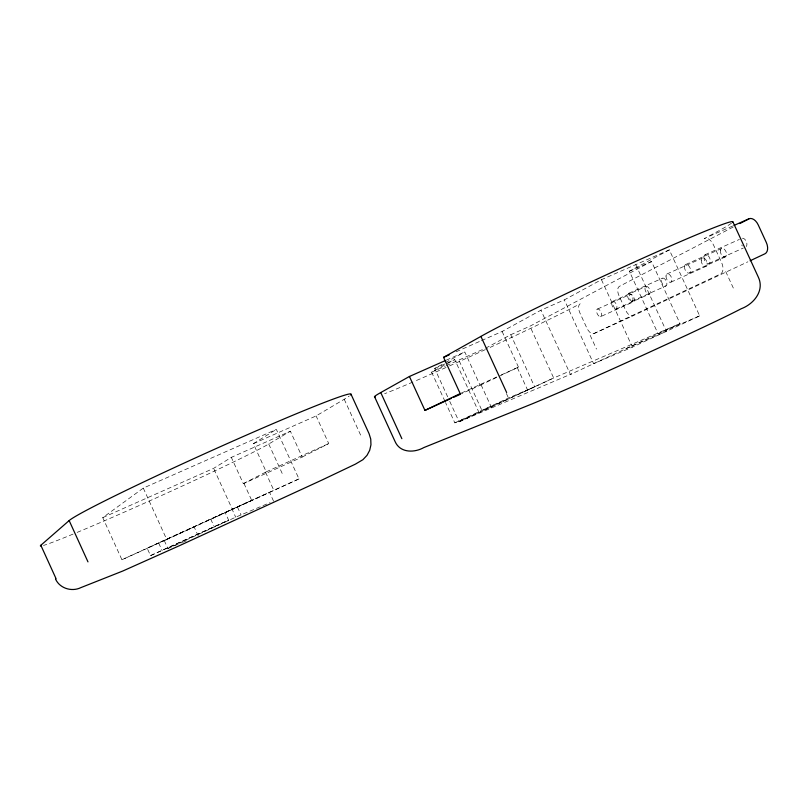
<?xml version="1.0" encoding="UTF-8"?>
<svg xmlns="http://www.w3.org/2000/svg" width="808" height="808" viewBox="0 0 808 808"><rect width="100%" height="100%" fill="white"/><g stroke="black" fill="none" stroke-linecap="round" stroke-linejoin="round"><path stroke-width="0.61" stroke-dasharray="4.04 3.03" d="M143.289 488.093L166.751 539.512L121.927 559.742L102.737 517.635L143.289 488.093L276.346 429.401L298.98 478.912L164.822 540.38M102.737 517.635L213.625 468.367L231.32 457.379L290.365 431.199L302.182 457.045L243.329 483.669L231.32 457.379M243.329 483.669L266.216 471.842L253.358 443.683L276.346 429.401M77.174 532.391A127.27 3.889 -24.3 0 0 268.741 444.016L290.365 431.199M253.358 443.683L316.1 415.938L344.228 399.263A155.065 5.898 -24.3 0 0 349.228 396.051M447.662 396.829L434.674 368.478L444.36 363.176M445.43 362.58L464.782 351.965L480.063 385.305L461.691 393.668M481.457 340.602L502.121 331.482L540.936 310.191L564.337 299.889L601.445 279.679L669.337 249.874L699.667 315.867L632.422 347.137L593.617 363.681L564.337 299.889M445.026 401.455L431.613 372.175L454.742 359.58L479.013 412.545L454.823 422.857L445.541 402.586M485.628 348.167L510.757 334.714L529.917 326.22L651.49 261.509L680.003 323.554L570.418 374.457L540.936 310.191M699.667 315.867L658.065 333.744L629.361 271.256L669.337 249.874M733.22 227.028L619.352 286.375A8.11 4.242 66.2 0 0 618.968 295.657L625.695 310.312A8.11 4.242 65.7 0 0 632.886 315.847L747.844 261.822M302.182 457.045L328.745 443.582L316.1 415.938M480.063 385.305L498.061 376.77M499.192 376.235L518.463 367.105L502.121 331.482M580.144 303.768A8.211 4.06 66.1 0 0 579.962 313.07L586.78 327.917A8.211 4.06 65.7 0 0 593.84 333.613L720.504 273.983A9.757 5.737 65.9 0 0 721.625 262.61L713.413 244.773A9.757 5.727 66.6 0 0 704.202 238.542L732.826 225.937M454.823 422.857L508.474 398.021L534.633 386.779L510.757 334.714M449.743 401.364L459.096 421.766L553.662 377.962L529.917 326.22M460.015 421.382L552.682 378.447L680.003 323.554M248.743 501.707L147.147 548.188L150.53 555.611L228.634 520.17L225.149 512.524M150.53 555.611L228.634 520.17M164.216 540.471L167.852 548.45L235.694 517.181L270.074 502.616M121.927 559.742L234.229 508.293M461.338 393.082L496.758 376.972M501.324 374.902L518.463 367.105M593.84 333.613L632.886 315.847M266.216 471.842L328.745 443.582M298.98 478.912L232.26 509.181L213.625 468.367M207.303 520.615L208.696 519.988M229.987 510.333L210.706 519.069L214.029 526.351M160.822 541.996L194.142 526.947L198.233 535.896M631.735 301.344A4.323 2.272 66 0 0 631.503 294.93A4.323 2.272 66 0 0 627.543 295.647A4.323 2.272 66 0 0 631.735 301.344L666.156 285.84M616.07 309.08L649.359 294.082M600.556 316.665A4.131 2.081 65.9 0 0 600.102 310.494A4.131 2.081 65.9 0 0 596.546 311.322A4.131 2.081 65.9 0 0 600.556 316.665L633.28 301.919A4.09 2.161 66 0 0 632.916 295.779A4.09 2.161 66 0 0 629.24 296.657A4.09 2.161 66 0 0 633.28 301.919M709.07 263.418L743.35 248.016M689.436 273.064L725.332 256.924M670.933 282.144L706.192 266.286M685.639 264.529L721.584 248.49M666.964 273.952L702.263 258.186M628.765 293.274L662.691 278.104M612.545 301.404L645.875 286.486M597.567 308.999L630.331 294.324M431.613 372.175L445.228 366.125M446.359 365.62L484.507 348.662M705.071 254.722L739.391 239.421M446.329 360.136L464.782 351.965M434.674 368.478L454.742 359.58M629.361 271.256L651.49 261.509M456.207 351.763L480.316 341.117M507.06 399.546L481.871 410.333L458.843 360.075M626.17 348.561L666.418 331.331L635.755 264.61M459.096 421.766L571.579 373.862M167.852 548.45L181.356 542.875M182.477 542.41L188.102 540.077M725.725 271.528L733.31 288.032M601.445 279.679L632.422 347.137M590.183 335.34L596.486 349.066M517.312 367.65L528.584 392.234M506.394 393.486L508.474 398.021M481.083 384.83L491.668 407.929M344.228 399.263L361.701 437.461M268.741 444.016L283.103 475.437M265.529 472.195L273.821 490.325M273.559 501.142L269.559 492.385L232.128 509.353L235.694 517.181M243.935 483.366L251.702 500.364M237.431 506.949L241.057 514.908M158.651 542.986L162.206 550.783M576.558 305.646A118.463 3.515 -24.7 0 1 486.426 349.117M485.325 349.622A118.463 3.515 -24.7 0 1 448.137 366.529M446.026 367.478A118.463 3.515 -24.7 0 1 413.969 381.568M412.949 382.002A118.463 3.515 -24.7 0 1 384.648 393.698M731.452 223.18A145.107 5.101 -24.9 0 1 709.313 235.855M742.411 245.945A4.727 2.889 66.3 0 1 741.673 245.036M742.421 238.208A4.727 2.889 66.3 0 1 746.259 241.41A4.727 2.889 66.3 0 1 746.239 246.521M73.043 534.098A127.27 3.889 -24.3 0 1 43.501 545.43M720.372 250.51A4.616 2.747 66.2 0 0 724.625 257.065A4.616 2.747 66.2 0 0 725.412 250.531A4.616 2.747 66.2 0 0 720.372 250.51M701.233 260.287A4.505 2.616 66.2 0 0 705.535 266.478A4.505 2.616 66.2 0 0 705.929 259.924A4.505 2.616 66.2 0 0 701.233 260.287M661.388 280.487A4.272 2.353 66 0 0 665.6 286.093A4.272 2.353 66 0 0 665.469 279.709A4.272 2.353 66 0 0 661.388 280.487M644.966 288.294A4.181 2.252 66 0 0 648.784 294.213A4.181 2.252 66 0 0 649.127 288.345A4.181 2.252 66 0 0 644.966 288.294M703.889 256.863A4.787 2.798 66.2 0 0 708.353 263.59A4.787 2.798 66.2 0 0 708.99 256.752A4.787 2.798 66.2 0 0 703.889 256.863M684.487 266.539A4.666 2.656 66.2 0 0 688.739 273.195A4.666 2.656 66.2 0 0 689.396 266.64A4.666 2.656 66.2 0 0 684.487 266.539M666.004 276.043A4.555 2.535 66.1 0 0 670.297 282.325A4.555 2.535 66.1 0 0 670.569 275.76A4.555 2.535 66.1 0 0 666.004 276.043M611.686 303.202A4.222 2.171 66 0 0 615.504 309.201A4.222 2.171 66 0 0 615.746 303.323A4.222 2.171 66 0 0 611.686 303.202"/><path stroke-width="1.21" d="M374.518 396.627L395.082 441.552C400.122 453.086 414.332 452.945 423.857 447.561L532.543 403.707C584.639 382.053 635.936 358.5 687.143 334.835C705.293 326.291 723.514 317.867 741.35 308.686C753.743 304.04 764.732 290.739 758.348 277.184L732.805 221.665M40.713 546.016A127.27 3.889 -24.3 0 1 40.834 545.279L69.155 520.574A155.065 5.898 -24.3 0 1 223.19 445.4A155.065 5.898 -24.3 0 1 350.541 394.971M375.417 396.819A118.463 3.515 -24.7 0 1 380.75 392.557L409.424 376.478L445.178 360.651M409.424 376.478L424.947 410.383L460.196 393.607L443.572 357.338L480.911 336.411A145.107 5.101 -24.9 0 1 632.634 262.792A145.107 5.101 -24.9 0 1 732.543 222.23M739.916 223.533L748.854 218.877A9.615 5.959 66.7 0 1 758.217 224.887L766.307 242.461A9.615 5.959 65.9 0 1 764.923 253.803L750.127 260.752M424.947 410.383L451.359 398.374M453.652 397.324L460.55 394.193M733.967 225.432L748.854 218.877M443.572 357.338L449.319 354.803M55.55 579.084C59.782 588.466 71.882 592.082 80.921 587.598L122.766 571.034L179.204 545.784L322.19 479.952L355.338 464.166L362.933 459.681L367.024 455.328L369.69 450.319L370.953 444.794L370.751 439.128L369.084 433.714L351.026 394.254M480.911 336.411L506.646 392.526M380.75 392.557L401.859 438.673M69.155 520.574L87.981 561.883M40.834 545.279L56.095 578.77"/></g></svg>
